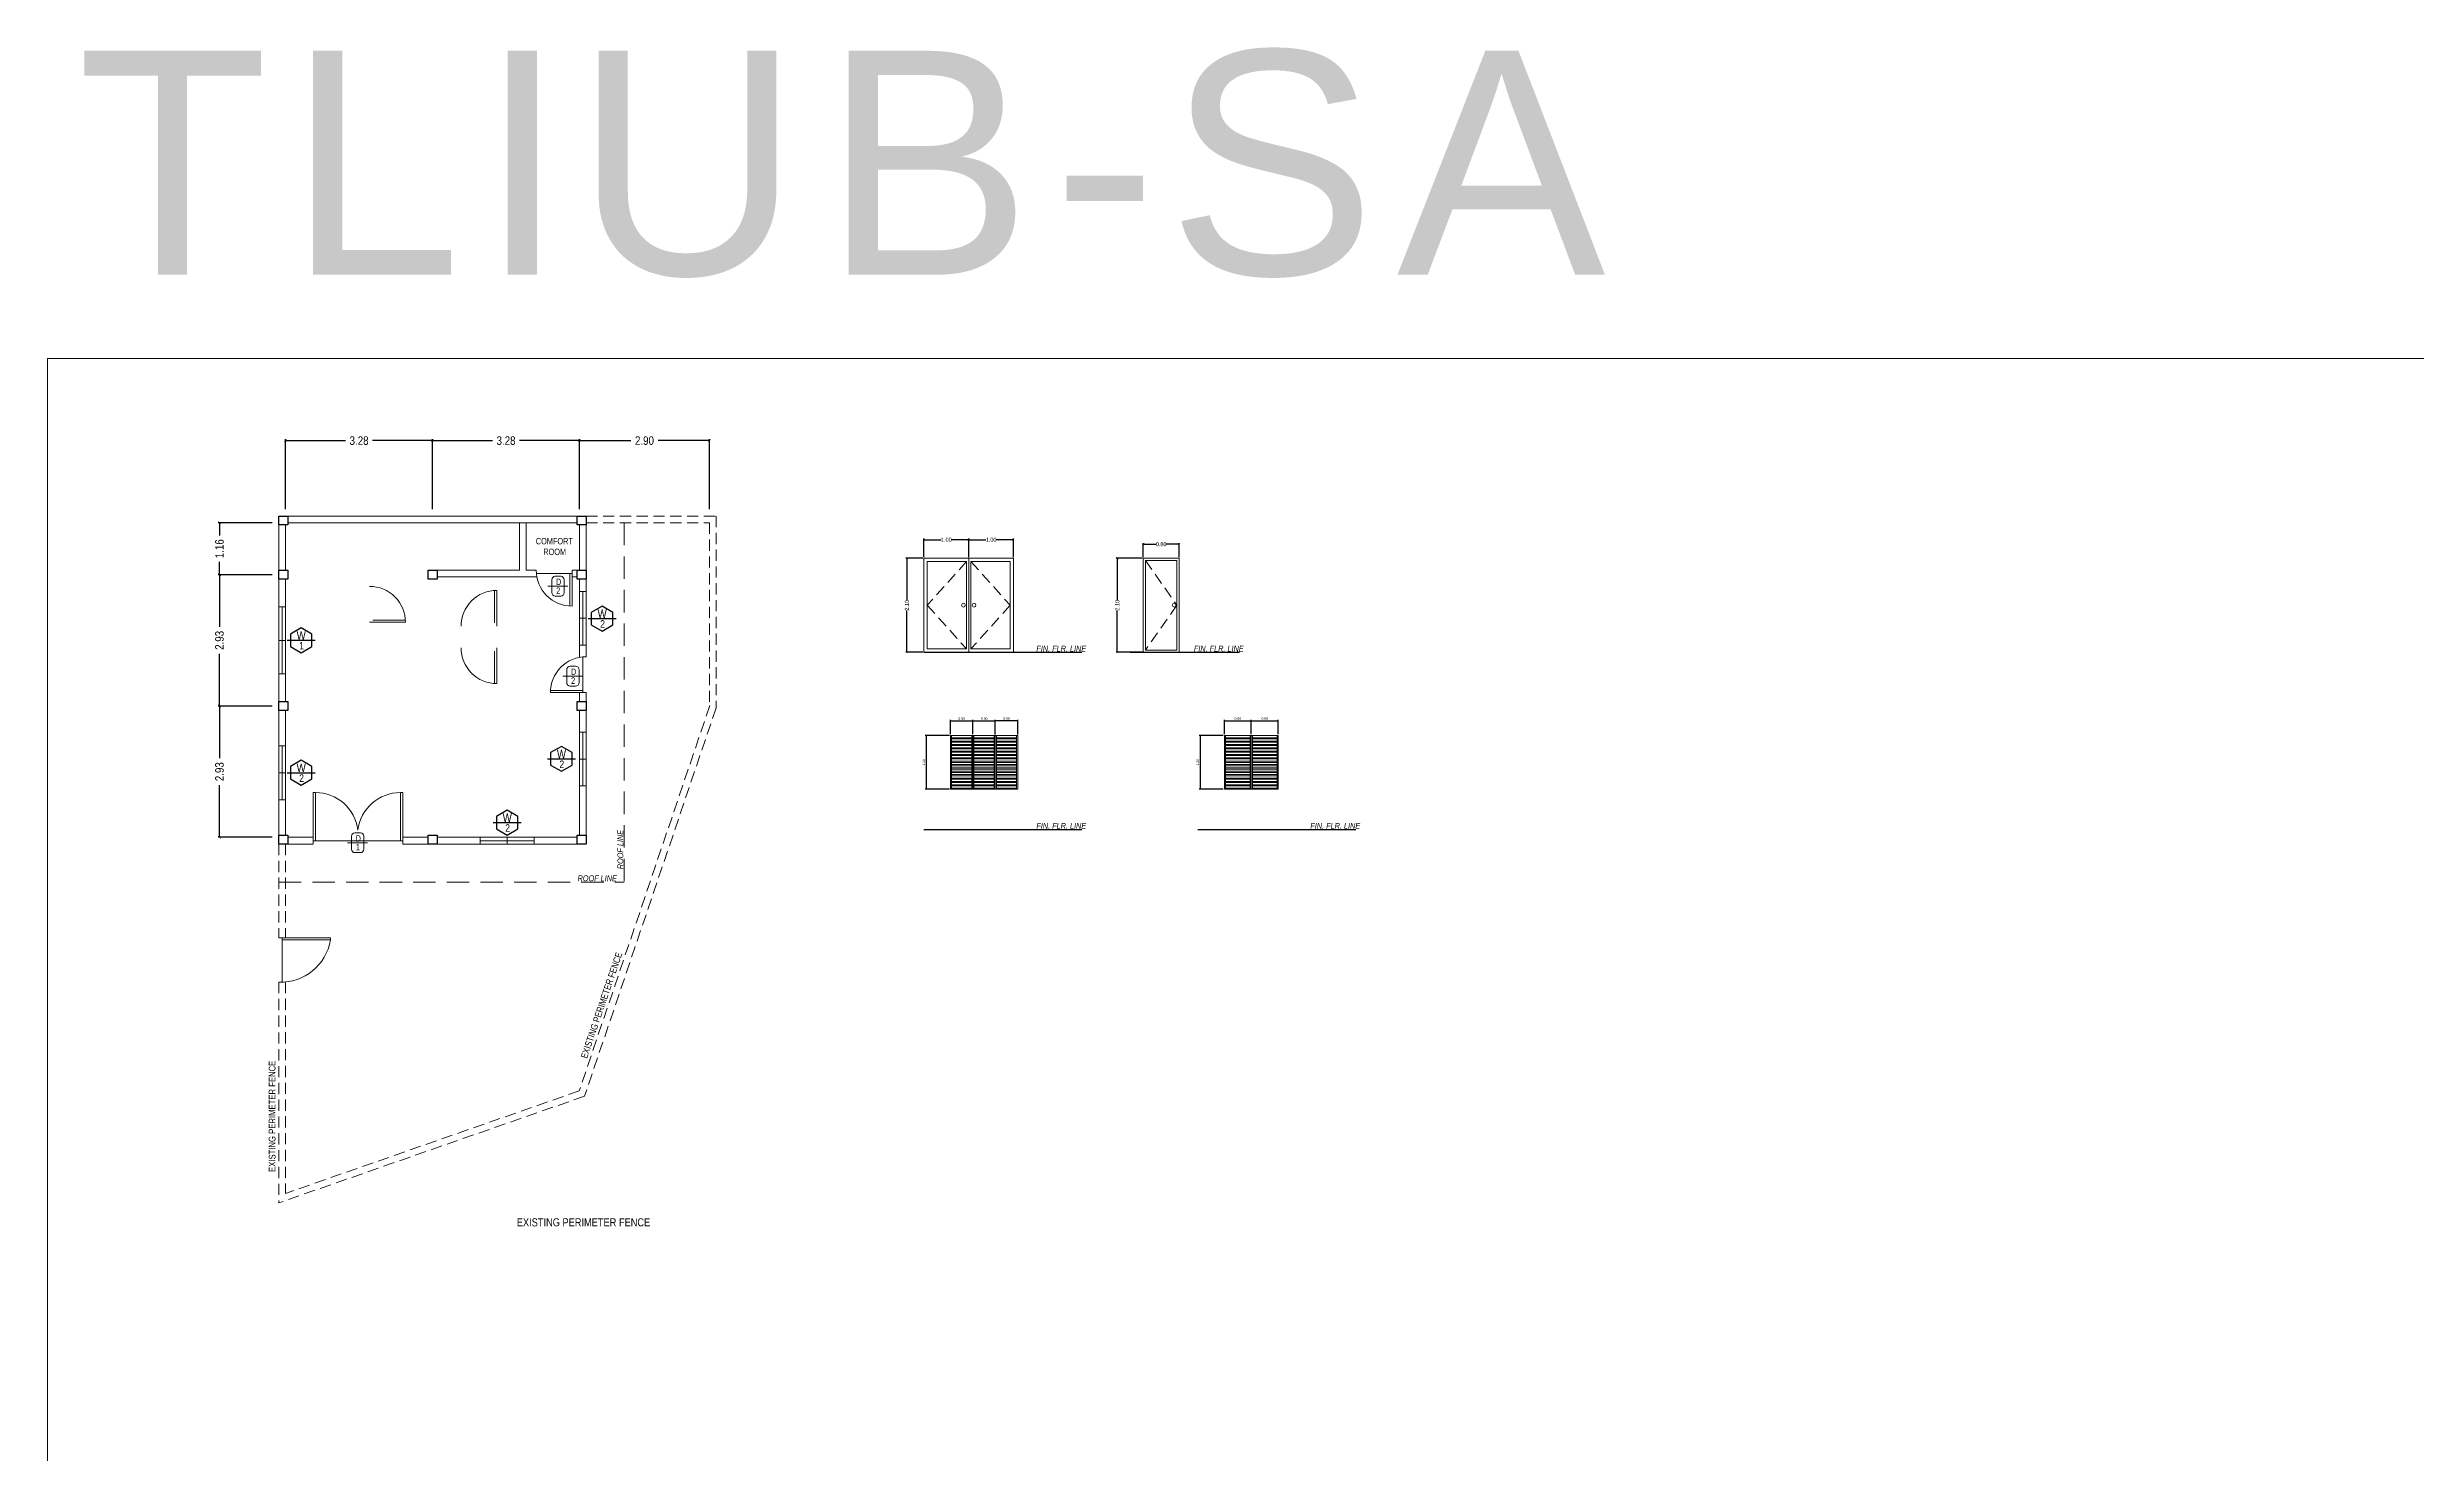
# Model space of a CAD drawing. Header units: metres. Extents: x -460 to 31334, y -1777 to 24987.
# Drawn here: x 118.9 to 171.8, y -552.3 to -520.9 of the extents above; entities that cross this region are included whole.
import ezdxf

# ---------------------------------------------------------------- set-up
doc = ezdxf.new("R2010")
doc.units = ezdxf.units.M
doc.header["$MEASUREMENT"] = 0
doc.linetypes.add('DASHED', pattern=[0.75, 0.5, -0.25])
doc.linetypes.add('DASHED2', pattern=[0.375, 0.25, -0.125])
doc.layers.get('Defpoints').update_dxf_attribs({"color": 2})
for name, color, linetype in [('01 FURNITURE', 8, 'Continuous'), ('Anno_Door Sched', 1, 'Continuous'), ('Anno_Win&Dr Sched', 1, 'Continuous')]:
    doc.layers.add(name, color=color, linetype=linetype)
doc.layers.add('Arch_Door', color=1, linetype='Continuous', lineweight=18)
doc.styles.add('AN100', font='ARIALN.TTF', dxfattribs={"height": 0.25})
doc.styles.add('rs', font='ARIALN.TTF')
doc.styles.get("Standard").update_dxf_attribs({"font": 'arial.ttf'})
doc.dimstyles.new('dsdfddfdfef', dxfattribs={"dimtxt": 0.19, "dimasz": 0.06, "dimexe": 0.03, "dimexo": 0.3, "dimgap": 0.1, "dimtad": 0, "dimzin": 0, "dimdsep": 46, "dimtxsty": 'rs', "dimblk": 'ARCHTICK', "dimcen": 0.025, "dimclrd": 1, "dimclre": 1, "dimclrt": 3, "dimadec": 0, "dimazin": 0, "dimtfac": 1, "dimtofl": 0, "dimtmove": 0, "dimatfit": 3, "dimldrblk": 'ARCHTICK', "dimfxl": 0.1, "dimtolj": 1, "dimtzin": 0, "dimarcsym": 0})
doc.dimstyles.new('FENCE 2', dxfattribs={"dimtxt": 0.055, "dimasz": 0.02, "dimexe": 0.025, "dimexo": 0.025, "dimgap": 0.025, "dimtad": 1, "dimzin": 0, "dimdsep": 46, "dimtxsty": 'rs', "dimblk": 'ARCHTICK', "dimcen": 0.025, "dimclrd": 1, "dimclre": 1, "dimclrt": 3, "dimadec": 0, "dimazin": 0, "dimtfac": 1, "dimtofl": 0, "dimtmove": 0, "dimatfit": 3, "dimldrblk": 'ARCHTICK', "dimfxl": 0.1, "dimtolj": 1, "dimtzin": 0, "dimarcsym": 0})
doc.dimstyles.new('Ra_20', dxfattribs={"dimtxt": 0.09, "dimasz": 0.05, "dimexe": 0.025, "dimexo": 0.025, "dimgap": 0.025, "dimtad": 0, "dimzin": 0, "dimdsep": 46, "dimtxsty": 'rs', "dimblk": 'ARCHTICK', "dimcen": 0.025, "dimclrd": 1, "dimclre": 1, "dimclrt": 3, "dimadec": 0, "dimazin": 0, "dimtfac": 1, "dimtofl": 0, "dimtmove": 0, "dimatfit": 3, "dimldrblk": 'ARCHTICK', "dimfxl": 0.1, "dimtolj": 1, "dimtzin": 0, "dimarcsym": 0})

# ---------------------------------------------------------------- blocks, each defined once
blk = doc.blocks.new('_ArchTick')
at = {"color": 0, "linetype": 'ByBlock', "const_width": 0.15}
blk.add_lwpolyline([(-0.5, -0.5), (0.5, 0.5)], dxfattribs=at)
blk = doc.blocks.new('*D200')
at = {"layer": '01 FURNITURE', "color": 1, "lineweight": -2, "transparency": 16777216}
for p, q in [((123.932, -531.503), (122.727, -531.503)), ((122.757, -531.503), (122.757, -531.788)), ((122.757, -532.663), (122.757, -532.378)), ((123.932, -532.663), (122.727, -532.663))]:
    blk.add_line(p, q, dxfattribs=at)
at = {"layer": 'Defpoints', "color": 0, "lineweight": 9, "transparency": 16777216}
for p in [(124.232, -531.503), (122.757, -532.663), (124.232, -532.663)]:
    blk.add_point(p, dxfattribs=at)
at = {"layer": '01 FURNITURE', "color": 1, "lineweight": -2, "transparency": 16777216, "xscale": 0.06, "yscale": 0.06, "zscale": 0.06}
for p, rotation in [((122.757, -531.503), 90), ((122.757, -532.663), 270)]:
    blk.add_blockref('_ArchTick', p, dxfattribs=dict(at, rotation=rotation))
at = {"layer": '01 FURNITURE', "color": 3, "lineweight": 9, "transparency": 16777216, "insert": (122.757, -532.083), "char_height": 0.19, "attachment_point": 5, "rotation": 90, "style": 'rs'}
blk.add_mtext('\\A1;1.16', dxfattribs=at)
blk = doc.blocks.new('*D201')
at = {"layer": '01 FURNITURE', "color": 1, "lineweight": -2, "transparency": 16777216}
for p, q in [((123.932, -532.663), (122.727, -532.663)), ((122.757, -532.663), (122.757, -533.825)), ((122.757, -535.593), (122.757, -534.432)), ((123.932, -535.593), (122.727, -535.593))]:
    blk.add_line(p, q, dxfattribs=at)
at = {"layer": 'Defpoints', "color": 0, "lineweight": 9, "transparency": 16777216}
for p in [(124.232, -532.663), (122.757, -535.593), (124.232, -535.593)]:
    blk.add_point(p, dxfattribs=at)
at = {"layer": '01 FURNITURE', "color": 1, "lineweight": -2, "transparency": 16777216, "xscale": 0.06, "yscale": 0.06, "zscale": 0.06}
for p, rotation in [((122.757, -532.663), 90), ((122.757, -535.593), 270)]:
    blk.add_blockref('_ArchTick', p, dxfattribs=dict(at, rotation=rotation))
at = {"layer": '01 FURNITURE', "color": 3, "lineweight": 9, "transparency": 16777216, "insert": (122.757, -534.128), "char_height": 0.19, "attachment_point": 5, "rotation": 90, "style": 'rs'}
blk.add_mtext('\\A1;2.93', dxfattribs=at)
blk = doc.blocks.new('*D202')
at = {"layer": '01 FURNITURE', "color": 1, "lineweight": -2, "transparency": 16777216}
for p, q in [((123.932, -535.593), (122.727, -535.593)), ((122.757, -535.593), (122.757, -536.755)), ((122.757, -538.523), (122.757, -537.362)), ((123.932, -538.523), (122.727, -538.523))]:
    blk.add_line(p, q, dxfattribs=at)
at = {"layer": 'Defpoints', "color": 0, "lineweight": 9, "transparency": 16777216}
for p in [(124.232, -535.593), (122.757, -538.523), (124.232, -538.523)]:
    blk.add_point(p, dxfattribs=at)
at = {"layer": '01 FURNITURE', "color": 1, "lineweight": -2, "transparency": 16777216, "xscale": 0.06, "yscale": 0.06, "zscale": 0.06}
for p, rotation in [((122.757, -535.593), 90), ((122.757, -538.523), 270)]:
    blk.add_blockref('_ArchTick', p, dxfattribs=dict(at, rotation=rotation))
at = {"layer": '01 FURNITURE', "color": 3, "lineweight": 9, "transparency": 16777216, "insert": (122.757, -537.058), "char_height": 0.19, "attachment_point": 5, "rotation": 90, "style": 'rs'}
blk.add_mtext('\\A1;2.93', dxfattribs=at)
blk = doc.blocks.new('*D203')
at = {"layer": '01 FURNITURE', "color": 1, "lineweight": -2, "transparency": 16777216}
for p, q in [((124.232, -531.203), (124.232, -529.641)), ((124.232, -529.671), (125.569, -529.671)), ((127.512, -529.671), (126.174, -529.671)), ((127.512, -531.203), (127.512, -529.641))]:
    blk.add_line(p, q, dxfattribs=at)
at = {"layer": 'Defpoints', "color": 0, "lineweight": 9, "transparency": 16777216}
for p in [(127.512, -529.671), (124.232, -531.503), (127.512, -531.503)]:
    blk.add_point(p, dxfattribs=at)
at = {"layer": '01 FURNITURE', "color": 1, "lineweight": -2, "transparency": 16777216, "xscale": 0.06, "yscale": 0.06, "zscale": 0.06, "rotation": 180}
blk.add_blockref('_ArchTick', (124.232, -529.671), dxfattribs=at)
at = {"layer": '01 FURNITURE', "color": 1, "lineweight": -2, "transparency": 16777216, "xscale": 0.06, "yscale": 0.06, "zscale": 0.06}
blk.add_blockref('_ArchTick', (127.512, -529.671), dxfattribs=at)
at = {"layer": '01 FURNITURE', "color": 3, "lineweight": 9, "transparency": 16777216, "insert": (125.872, -529.671), "char_height": 0.19, "attachment_point": 5, "style": 'rs'}
blk.add_mtext('\\A1;3.28', dxfattribs=at)
blk = doc.blocks.new('*D204')
at = {"layer": '01 FURNITURE', "color": 1, "lineweight": -2, "transparency": 16777216}
for p, q in [((127.512, -531.203), (127.512, -529.641)), ((127.512, -529.671), (128.849, -529.671)), ((130.792, -529.671), (129.454, -529.671)), ((130.792, -531.203), (130.792, -529.641))]:
    blk.add_line(p, q, dxfattribs=at)
at = {"layer": 'Defpoints', "color": 0, "lineweight": 9, "transparency": 16777216}
for p in [(127.512, -529.671), (127.512, -531.503), (130.792, -531.503)]:
    blk.add_point(p, dxfattribs=at)
at = {"layer": '01 FURNITURE', "color": 1, "lineweight": -2, "transparency": 16777216, "xscale": 0.06, "yscale": 0.06, "zscale": 0.06, "rotation": 180}
blk.add_blockref('_ArchTick', (127.512, -529.671), dxfattribs=at)
at = {"layer": '01 FURNITURE', "color": 1, "lineweight": -2, "transparency": 16777216, "xscale": 0.06, "yscale": 0.06, "zscale": 0.06}
blk.add_blockref('_ArchTick', (130.792, -529.671), dxfattribs=at)
at = {"layer": '01 FURNITURE', "color": 3, "lineweight": 9, "transparency": 16777216, "insert": (129.152, -529.671), "char_height": 0.19, "attachment_point": 5, "style": 'rs'}
blk.add_mtext('\\A1;3.28', dxfattribs=at)
blk = doc.blocks.new('*D205')
at = {"layer": '01 FURNITURE', "color": 1, "lineweight": -2, "transparency": 16777216}
for p, q in [((130.792, -531.203), (130.792, -529.641)), ((130.792, -529.671), (131.938, -529.671)), ((133.692, -529.671), (132.545, -529.671)), ((133.692, -531.203), (133.692, -529.641))]:
    blk.add_line(p, q, dxfattribs=at)
at = {"layer": 'Defpoints', "color": 0, "lineweight": 9, "transparency": 16777216}
for p in [(133.692, -529.671), (130.792, -531.503), (133.692, -531.503)]:
    blk.add_point(p, dxfattribs=at)
at = {"layer": '01 FURNITURE', "color": 1, "lineweight": -2, "transparency": 16777216, "xscale": 0.06, "yscale": 0.06, "zscale": 0.06, "rotation": 180}
blk.add_blockref('_ArchTick', (130.792, -529.671), dxfattribs=at)
at = {"layer": '01 FURNITURE', "color": 1, "lineweight": -2, "transparency": 16777216, "xscale": 0.06, "yscale": 0.06, "zscale": 0.06}
blk.add_blockref('_ArchTick', (133.692, -529.671), dxfattribs=at)
at = {"layer": '01 FURNITURE', "color": 3, "lineweight": 9, "transparency": 16777216, "insert": (132.242, -529.671), "char_height": 0.19, "attachment_point": 5, "style": 'rs'}
blk.add_mtext('\\A1;2.90', dxfattribs=at)
blk = doc.blocks.new('Door')
at = {"layer": 'Anno_Door Sched', "lineweight": 9, "ltscale": 0.5}
blk.add_line((12.788, 558.385), (12.372, 558.385), dxfattribs=at)
at = {"layer": 'Anno_Door Sched', "lineweight": 9}
blk.add_lwpolyline([(12.524, 558.591), (12.637, 558.591, -0.414214), (12.71, 558.518), (12.71, 558.251, -0.414214), (12.637, 558.178), (12.524, 558.178, -0.414214), (12.451, 558.251), (12.451, 558.518, -0.414214)], format="xyb", close=True, dxfattribs=at)
at = {"layer": 'Anno_Door Sched', "linetype": 'Continuous', "insert": (12.538, 558.542), "char_height": 0.133, "width": 0.06509, "attachment_point": 1, "style": 'AN100'}
blk.add_mtext('D', dxfattribs=at)
blk = doc.blocks.new('*D207')
at = {"layer": '01 FURNITURE', "color": 1, "lineweight": -2, "transparency": 16777216}
for p, q in [((138.479, -532.269), (138.479, -531.857)), ((138.479, -531.882), (138.862, -531.882)), ((139.479, -531.882), (139.097, -531.882)), ((139.479, -532.269), (139.479, -531.857))]:
    blk.add_line(p, q, dxfattribs=at)
at = {"layer": 'Defpoints', "color": 0, "lineweight": 9, "transparency": 16777216}
for p in [(139.479, -531.882), (138.479, -532.294), (139.479, -532.294)]:
    blk.add_point(p, dxfattribs=at)
at = {"layer": '01 FURNITURE', "color": 1, "lineweight": -2, "transparency": 16777216, "xscale": 0.05, "yscale": 0.05, "zscale": 0.05, "rotation": 180}
blk.add_blockref('_ArchTick', (138.479, -531.882), dxfattribs=at)
at = {"layer": '01 FURNITURE', "color": 1, "lineweight": -2, "transparency": 16777216, "xscale": 0.05, "yscale": 0.05, "zscale": 0.05}
blk.add_blockref('_ArchTick', (139.479, -531.882), dxfattribs=at)
at = {"layer": '01 FURNITURE', "color": 3, "lineweight": 9, "transparency": 16777216, "insert": (138.979, -531.882), "char_height": 0.09, "attachment_point": 5, "style": 'rs'}
blk.add_mtext('\\A1;1.00', dxfattribs=at)
blk = doc.blocks.new('*D208')
at = {"layer": '01 FURNITURE', "color": 1, "lineweight": -2, "transparency": 16777216}
for p, q in [((139.479, -532.269), (139.479, -531.857)), ((139.479, -531.882), (139.862, -531.882)), ((140.479, -531.882), (140.097, -531.882)), ((140.479, -532.269), (140.479, -531.857))]:
    blk.add_line(p, q, dxfattribs=at)
at = {"layer": 'Defpoints', "color": 0, "lineweight": 9, "transparency": 16777216}
for p in [(140.479, -531.882), (139.479, -532.294), (140.479, -532.294)]:
    blk.add_point(p, dxfattribs=at)
at = {"layer": '01 FURNITURE', "color": 1, "lineweight": -2, "transparency": 16777216, "xscale": 0.05, "yscale": 0.05, "zscale": 0.05, "rotation": 180}
blk.add_blockref('_ArchTick', (139.479, -531.882), dxfattribs=at)
at = {"layer": '01 FURNITURE', "color": 1, "lineweight": -2, "transparency": 16777216, "xscale": 0.05, "yscale": 0.05, "zscale": 0.05}
blk.add_blockref('_ArchTick', (140.479, -531.882), dxfattribs=at)
at = {"layer": '01 FURNITURE', "color": 3, "lineweight": 9, "transparency": 16777216, "insert": (139.979, -531.882), "char_height": 0.09, "attachment_point": 5, "style": 'rs'}
blk.add_mtext('\\A1;1.00', dxfattribs=at)
blk = doc.blocks.new('*D211')
at = {"layer": '01 FURNITURE', "color": 1, "lineweight": -2, "transparency": 16777216}
for p, q in [((138.454, -532.294), (138.074, -532.294)), ((138.099, -532.294), (138.099, -533.223)), ((138.099, -534.394), (138.099, -533.465)), ((138.454, -534.394), (138.074, -534.394))]:
    blk.add_line(p, q, dxfattribs=at)
at = {"layer": 'Defpoints', "color": 0, "lineweight": 9, "transparency": 16777216}
for p in [(138.479, -532.294), (138.099, -534.394), (138.479, -534.394)]:
    blk.add_point(p, dxfattribs=at)
at = {"layer": '01 FURNITURE', "color": 1, "lineweight": -2, "transparency": 16777216, "xscale": 0.05, "yscale": 0.05, "zscale": 0.05}
for p, rotation in [((138.099, -532.294), 90), ((138.099, -534.394), 270)]:
    blk.add_blockref('_ArchTick', p, dxfattribs=dict(at, rotation=rotation))
at = {"layer": '01 FURNITURE', "color": 3, "lineweight": 9, "transparency": 16777216, "insert": (138.099, -533.344), "char_height": 0.09, "attachment_point": 5, "rotation": 90, "style": 'rs'}
blk.add_mtext('\\A1;2.10', dxfattribs=at)
blk = doc.blocks.new('*D212')
at = {"layer": '01 FURNITURE', "color": 1, "lineweight": -2, "transparency": 16777216}
for p, q in [((143.374, -532.269), (143.374, -531.957)), ((144.174, -532.269), (144.174, -531.957)), ((143.374, -531.982), (143.654, -531.982)), ((144.174, -531.982), (143.895, -531.982))]:
    blk.add_line(p, q, dxfattribs=at)
at = {"layer": 'Defpoints', "color": 0, "lineweight": 9, "transparency": 16777216}
for p in [(143.374, -532.294), (144.174, -531.982), (144.174, -532.294)]:
    blk.add_point(p, dxfattribs=at)
at = {"layer": '01 FURNITURE', "color": 1, "lineweight": -2, "transparency": 16777216, "xscale": 0.05, "yscale": 0.05, "zscale": 0.05, "rotation": 180}
blk.add_blockref('_ArchTick', (143.374, -531.982), dxfattribs=at)
at = {"layer": '01 FURNITURE', "color": 1, "lineweight": -2, "transparency": 16777216, "xscale": 0.05, "yscale": 0.05, "zscale": 0.05}
blk.add_blockref('_ArchTick', (144.174, -531.982), dxfattribs=at)
at = {"layer": '01 FURNITURE', "color": 3, "lineweight": 9, "transparency": 16777216, "insert": (143.774, -531.982), "char_height": 0.09, "attachment_point": 5, "style": 'rs'}
blk.add_mtext('\\A1;0.80', dxfattribs=at)
blk = doc.blocks.new('*D213')
at = {"layer": '01 FURNITURE', "color": 1, "lineweight": -2, "transparency": 16777216}
for p, q in [((143.349, -532.294), (142.77, -532.294)), ((142.795, -532.294), (142.795, -533.223)), ((142.795, -534.394), (142.795, -533.465)), ((143.349, -534.394), (142.77, -534.394))]:
    blk.add_line(p, q, dxfattribs=at)
at = {"layer": 'Defpoints', "color": 0, "lineweight": 9, "transparency": 16777216}
for p in [(143.374, -532.294), (142.795, -534.394), (143.374, -534.394)]:
    blk.add_point(p, dxfattribs=at)
at = {"layer": '01 FURNITURE', "color": 1, "lineweight": -2, "transparency": 16777216, "xscale": 0.05, "yscale": 0.05, "zscale": 0.05}
for p, rotation in [((142.795, -532.294), 90), ((142.795, -534.394), 270)]:
    blk.add_blockref('_ArchTick', p, dxfattribs=dict(at, rotation=rotation))
at = {"layer": '01 FURNITURE', "color": 3, "lineweight": 9, "transparency": 16777216, "insert": (142.795, -533.344), "char_height": 0.09, "attachment_point": 5, "rotation": 90, "style": 'rs'}
blk.add_mtext('\\A1;2.10', dxfattribs=at)
blk = doc.blocks.new('*D214')
at = {"layer": '01 FURNITURE', "color": 1, "lineweight": -2, "transparency": 16777216}
for p, q in [((139.072, -536.224), (139.072, -535.902)), ((139.072, -535.927), (139.572, -535.927)), ((139.572, -536.224), (139.572, -535.902))]:
    blk.add_line(p, q, dxfattribs=at)
at = {"layer": 'Defpoints', "color": 0, "lineweight": 9, "transparency": 16777216}
for p in [(139.572, -535.927), (139.072, -536.249), (139.572, -536.249)]:
    blk.add_point(p, dxfattribs=at)
at = {"layer": '01 FURNITURE', "color": 1, "lineweight": -2, "transparency": 16777216, "xscale": 0.02, "yscale": 0.02, "zscale": 0.02, "rotation": 180}
blk.add_blockref('_ArchTick', (139.072, -535.927), dxfattribs=at)
at = {"layer": '01 FURNITURE', "color": 1, "lineweight": -2, "transparency": 16777216, "xscale": 0.02, "yscale": 0.02, "zscale": 0.02}
blk.add_blockref('_ArchTick', (139.572, -535.927), dxfattribs=at)
at = {"layer": '01 FURNITURE', "color": 3, "lineweight": 9, "transparency": 16777216, "insert": (139.322, -535.874), "char_height": 0.055, "attachment_point": 5, "style": 'rs'}
blk.add_mtext('\\A1;0.50', dxfattribs=at)
blk = doc.blocks.new('*D215')
at = {"layer": '01 FURNITURE', "color": 1, "lineweight": -2, "transparency": 16777216}
for p, q in [((139.572, -536.224), (139.572, -535.902)), ((139.572, -535.927), (140.072, -535.927)), ((140.072, -536.224), (140.072, -535.902))]:
    blk.add_line(p, q, dxfattribs=at)
at = {"layer": 'Defpoints', "color": 0, "lineweight": 9, "transparency": 16777216}
for p in [(140.072, -535.927), (139.572, -536.249), (140.072, -536.249)]:
    blk.add_point(p, dxfattribs=at)
at = {"layer": '01 FURNITURE', "color": 1, "lineweight": -2, "transparency": 16777216, "xscale": 0.02, "yscale": 0.02, "zscale": 0.02, "rotation": 180}
blk.add_blockref('_ArchTick', (139.572, -535.927), dxfattribs=at)
at = {"layer": '01 FURNITURE', "color": 1, "lineweight": -2, "transparency": 16777216, "xscale": 0.02, "yscale": 0.02, "zscale": 0.02}
blk.add_blockref('_ArchTick', (140.072, -535.927), dxfattribs=at)
at = {"layer": '01 FURNITURE', "color": 3, "lineweight": 9, "transparency": 16777216, "insert": (139.822, -535.874), "char_height": 0.055, "attachment_point": 5, "style": 'rs'}
blk.add_mtext('\\A1;0.50', dxfattribs=at)
blk = doc.blocks.new('*D216')
at = {"layer": '01 FURNITURE', "color": 1, "lineweight": -2, "transparency": 16777216}
for p, q in [((140.072, -536.225), (140.072, -535.902)), ((140.572, -535.927), (140.072, -535.927)), ((140.572, -536.225), (140.572, -535.902))]:
    blk.add_line(p, q, dxfattribs=at)
at = {"layer": 'Defpoints', "color": 0, "lineweight": 9, "transparency": 16777216}
for p in [(140.072, -535.927), (140.072, -536.25), (140.572, -536.25)]:
    blk.add_point(p, dxfattribs=at)
at = {"layer": '01 FURNITURE', "color": 1, "lineweight": -2, "transparency": 16777216, "xscale": 0.02, "yscale": 0.02, "zscale": 0.02, "rotation": 180}
blk.add_blockref('_ArchTick', (140.072, -535.927), dxfattribs=at)
at = {"layer": '01 FURNITURE', "color": 1, "lineweight": -2, "transparency": 16777216, "xscale": 0.02, "yscale": 0.02, "zscale": 0.02}
blk.add_blockref('_ArchTick', (140.572, -535.927), dxfattribs=at)
at = {"layer": '01 FURNITURE', "color": 3, "lineweight": 9, "transparency": 16777216, "insert": (140.322, -535.874), "char_height": 0.055, "attachment_point": 5, "style": 'rs'}
blk.add_mtext('\\A1;0.50', dxfattribs=at)
blk = doc.blocks.new('*D217')
at = {"layer": '01 FURNITURE', "color": 1, "lineweight": -2, "transparency": 16777216}
for p, q in [((139.047, -536.249), (138.504, -536.249)), ((138.529, -536.249), (138.529, -537.449)), ((139.047, -537.449), (138.504, -537.449))]:
    blk.add_line(p, q, dxfattribs=at)
at = {"layer": 'Defpoints', "color": 0, "lineweight": 9, "transparency": 16777216}
for p in [(139.072, -536.249), (138.529, -537.449), (139.072, -537.449)]:
    blk.add_point(p, dxfattribs=at)
at = {"layer": '01 FURNITURE', "color": 1, "lineweight": -2, "transparency": 16777216, "xscale": 0.02, "yscale": 0.02, "zscale": 0.02}
for p, rotation in [((138.529, -536.249), 90), ((138.529, -537.449), 270)]:
    blk.add_blockref('_ArchTick', p, dxfattribs=dict(at, rotation=rotation))
at = {"layer": '01 FURNITURE', "color": 3, "lineweight": 9, "transparency": 16777216, "insert": (138.476, -536.849), "char_height": 0.055, "attachment_point": 5, "rotation": 90, "style": 'rs'}
blk.add_mtext('\\A1;1.20', dxfattribs=at)
blk = doc.blocks.new('*D226')
at = {"layer": '01 FURNITURE', "color": 1, "lineweight": -2, "transparency": 16777216}
for p, q in [((145.186, -536.224), (145.186, -535.902)), ((145.186, -535.927), (145.786, -535.927)), ((145.786, -536.224), (145.786, -535.902))]:
    blk.add_line(p, q, dxfattribs=at)
at = {"layer": 'Defpoints', "color": 0, "lineweight": 9, "transparency": 16777216}
for p in [(145.786, -535.927), (145.186, -536.249), (145.786, -536.249)]:
    blk.add_point(p, dxfattribs=at)
at = {"layer": '01 FURNITURE', "color": 1, "lineweight": -2, "transparency": 16777216, "xscale": 0.02, "yscale": 0.02, "zscale": 0.02, "rotation": 180}
blk.add_blockref('_ArchTick', (145.186, -535.927), dxfattribs=at)
at = {"layer": '01 FURNITURE', "color": 1, "lineweight": -2, "transparency": 16777216, "xscale": 0.02, "yscale": 0.02, "zscale": 0.02}
blk.add_blockref('_ArchTick', (145.786, -535.927), dxfattribs=at)
at = {"layer": '01 FURNITURE', "color": 3, "lineweight": 9, "transparency": 16777216, "insert": (145.486, -535.874), "char_height": 0.055, "attachment_point": 5, "style": 'rs'}
blk.add_mtext('\\A1;0.60', dxfattribs=at)
blk = doc.blocks.new('*D227')
at = {"layer": '01 FURNITURE', "color": 1, "lineweight": -2, "transparency": 16777216}
for p, q in [((145.786, -536.224), (145.786, -535.902)), ((145.786, -535.927), (146.386, -535.927)), ((146.386, -536.224), (146.386, -535.902))]:
    blk.add_line(p, q, dxfattribs=at)
at = {"layer": 'Defpoints', "color": 0, "lineweight": 9, "transparency": 16777216}
for p in [(146.386, -535.927), (145.786, -536.249), (146.386, -536.249)]:
    blk.add_point(p, dxfattribs=at)
at = {"layer": '01 FURNITURE', "color": 1, "lineweight": -2, "transparency": 16777216, "xscale": 0.02, "yscale": 0.02, "zscale": 0.02, "rotation": 180}
blk.add_blockref('_ArchTick', (145.786, -535.927), dxfattribs=at)
at = {"layer": '01 FURNITURE', "color": 1, "lineweight": -2, "transparency": 16777216, "xscale": 0.02, "yscale": 0.02, "zscale": 0.02}
blk.add_blockref('_ArchTick', (146.386, -535.927), dxfattribs=at)
at = {"layer": '01 FURNITURE', "color": 3, "lineweight": 9, "transparency": 16777216, "insert": (146.086, -535.874), "char_height": 0.055, "attachment_point": 5, "style": 'rs'}
blk.add_mtext('\\A1;0.60', dxfattribs=at)
blk = doc.blocks.new('*D228')
at = {"layer": '01 FURNITURE', "color": 1, "lineweight": -2, "transparency": 16777216}
for p, q in [((145.161, -536.249), (144.619, -536.249)), ((144.644, -536.249), (144.644, -537.449)), ((145.161, -537.449), (144.619, -537.449))]:
    blk.add_line(p, q, dxfattribs=at)
at = {"layer": 'Defpoints', "color": 0, "lineweight": 9, "transparency": 16777216}
for p in [(145.186, -536.249), (144.644, -537.449), (145.186, -537.449)]:
    blk.add_point(p, dxfattribs=at)
at = {"layer": '01 FURNITURE', "color": 1, "lineweight": -2, "transparency": 16777216, "xscale": 0.02, "yscale": 0.02, "zscale": 0.02}
for p, rotation in [((144.644, -536.249), 90), ((144.644, -537.449), 270)]:
    blk.add_blockref('_ArchTick', p, dxfattribs=dict(at, rotation=rotation))
at = {"layer": '01 FURNITURE', "color": 3, "lineweight": 9, "transparency": 16777216, "insert": (144.591, -536.849), "char_height": 0.055, "attachment_point": 5, "rotation": 90, "style": 'rs'}
blk.add_mtext('\\A1;1.20', dxfattribs=at)

msp = doc.modelspace()

# ---------------------------------------------------------------- hatches: boundary and pattern name
at = {"layer": '01 FURNITURE', "lineweight": 15, "true_color": 0x000000, "transparency": 33554618}
h = msp.add_hatch(dxfattribs=at)
h.set_pattern_fill('ANSI32', color=18, scale=0.2, angle=135)
h.paths.add_polyline_path([(139.54658, -536.24869), (139.09658, -536.24869), (139.09658, -537.44869), (139.54658, -537.44869)])
h.paths.add_polyline_path([(139.59658, -537.44869), (140.04658, -537.44869), (140.04658, -536.24869), (139.59658, -536.24869)])
h.paths.add_polyline_path([(140.09658, -537.44869), (140.54658, -537.44869), (140.54658, -536.24869), (140.09658, -536.24869)])
h = msp.add_hatch(dxfattribs=at)
h.set_pattern_fill('ANSI32', color=18, scale=0.2, angle=135)
h.paths.add_polyline_path([(145.76113, -536.24869), (145.21113, -536.24869), (145.21113, -537.44869), (145.76113, -537.44869)])
h.paths.add_polyline_path([(146.36113, -536.24869), (145.81113, -536.24869), (145.81113, -537.44869), (146.36113, -537.44869)])

# ---------------------------------------------------------------- linework, layer by layer
at = {"layer": '01 FURNITURE', "color": 143, "lineweight": 20, "true_color": 0x7aafdf}
for p, q in [((124.08151, -531.35343), (130.94151, -531.35343)), ((124.08151, -531.35343), (124.08151, -538.67343)), ((130.94151, -531.35343), (130.94151, -534.49343)), ((124.23151, -531.55343), (124.23151, -532.56343)), ((124.28151, -531.50343), (130.74151, -531.50343)), ((124.23151, -532.76343), (124.23151, -535.49343)), ((130.79151, -532.76343), (130.79151, -534.50742)), ((130.79151, -535.29343), (130.79151, -535.49343)), ((130.94151, -535.29343), (130.94151, -538.67343)), ((124.23151, -535.69343), (124.23151, -538.47343)), ((130.79151, -535.69343), (130.79151, -538.47343)), ((124.08151, -538.67343), (124.84651, -538.67343)), ((124.28151, -538.52343), (124.84651, -538.52343)), ((126.84651, -538.52343), (127.41151, -538.52343)), ((126.84651, -538.67343), (130.94151, -538.67343)), ((127.61151, -538.52343), (130.74151, -538.52343))]:
    msp.add_line(p, q, dxfattribs=at)
at = {"layer": '01 FURNITURE', "color": 250, "linetype": 'DASHED2', "lineweight": 20}
for p, q in [((130.94151, -531.35343), (133.84151, -531.35343)), ((133.84151, -531.35343), (133.84151, -535.63304)), ((130.94151, -531.50343), (133.69151, -531.50343)), ((133.69151, -531.50343), (133.69151, -535.60343)), ((124.08151, -538.67343), (124.08151, -540.76441)), ((124.23151, -538.67343), (124.23151, -540.76441)), ((124.08151, -541.75208), (124.08151, -546.67989)), ((124.23151, -541.74864), (124.23151, -546.46871))]:
    msp.add_line(p, q, dxfattribs=at)
at = {"layer": '01 FURNITURE', "color": 143, "lineweight": 9, "true_color": 0x7aafdf}
for p, q in [((129.45375, -531.50343), (129.45375, -532.56343)), ((129.60375, -531.50343), (129.60375, -532.56343)), ((127.61151, -532.56343), (129.45375, -532.56343)), ((127.61151, -532.71343), (129.83885, -532.71343)), ((129.60375, -532.56343), (129.82469, -532.56343)), ((130.62469, -532.56343), (130.74151, -532.56343)), ((130.62469, -532.71343), (130.74151, -532.71343))]:
    msp.add_line(p, q, dxfattribs=at)
at = {"layer": '01 FURNITURE', "color": 250, "lineweight": 20}
msp.add_line((130.79151, -531.55343), (130.79151, -532.56343), dxfattribs=at)
at = {"layer": '01 FURNITURE', "color": 250, "linetype": 'DASHED', "lineweight": 20}
for p in [(131.79151, -531.50343), (124.08151, -539.52343)]:
    msp.add_line(p, (131.79151, -539.52343), dxfattribs=at)
at = {"layer": '01 FURNITURE', "color": 250, "linetype": 'DASHED2', "lineweight": 13}
for p, q in [((139.42941, -532.36914), (138.55441, -533.34414)), ((139.52941, -532.36914), (140.40441, -533.34414)), ((143.4244, -532.34414), (144.1244, -533.34414)), ((138.55441, -533.34414), (139.42941, -534.31914)), ((140.40441, -533.34414), (139.52941, -534.31914)), ((144.1244, -533.34414), (143.4244, -534.34414))]:
    msp.add_line(p, q, dxfattribs=at)
at = {"layer": '01 FURNITURE', "color": 3, "lineweight": 9}
for p, q in [((139.42941, -532.36914), (139.42941, -534.31914)), ((139.52941, -532.36914), (139.52941, -534.31914)), ((143.4244, -532.34414), (144.1244, -532.34414)), ((143.4244, -534.34414), (143.4244, -532.34414)), ((144.1244, -534.34414), (144.1244, -532.34414)), ((143.4244, -534.34414), (144.1244, -534.34414))]:
    msp.add_line(p, q, dxfattribs=at)
at = {"layer": '01 FURNITURE', "color": 4, "lineweight": 20}
for p, q in [((139.47941, -532.29414), (139.47941, -534.39414)), ((143.3744, -534.39414), (143.3744, -532.29414)), ((143.3744, -532.29414), (144.1744, -532.29414)), ((144.1744, -534.39414), (144.1744, -532.29414)), ((139.07158, -536.24869), (140.57158, -536.24869)), ((139.07158, -537.44869), (139.07158, -536.24869)), ((139.57158, -537.44869), (139.57158, -536.24869)), ((140.07158, -537.44869), (140.07158, -536.24869)), ((140.57158, -537.44869), (140.57158, -536.24869)), ((145.18613, -536.24869), (146.38613, -536.24869)), ((145.18613, -537.44869), (145.18613, -536.24869)), ((145.78613, -537.44869), (145.78613, -536.24869)), ((146.38613, -537.44869), (146.38613, -536.24869)), ((139.07158, -537.44869), (140.57158, -537.44869)), ((145.18613, -537.44869), (146.38613, -537.44869))]:
    msp.add_line(p, q, dxfattribs=at)
at = {"layer": '01 FURNITURE', "color": 1, "lineweight": 9}
for p, q in [((128.89776, -533.73927), (128.89776, -533.01577)), ((128.94776, -533.81427), (128.94776, -533.01427)), ((130.57469, -532.63843), (130.57469, -533.36193)), ((130.62469, -532.56343), (130.62469, -533.36343)), ((126.10766, -533.72467), (126.90766, -533.72467)), ((126.18266, -533.67467), (126.90617, -533.67467)), ((124.23151, -534.12843), (124.08151, -534.12843)), ((128.89776, -534.36729), (128.89776, -535.09079)), ((128.94776, -534.29229), (128.94776, -535.09229)), ((130.94151, -535.29343), (130.14151, -535.29343)), ((130.86651, -535.24343), (130.143, -535.24343)), ((124.23151, -537.08343), (124.08151, -537.08343))]:
    msp.add_line(p, q, dxfattribs=at)
at = {"layer": '01 FURNITURE', "color": 250, "lineweight": 9}
for p, q in [((129.82821, -532.63843), (130.62469, -532.63843)), ((130.86651, -534.49685), (130.86651, -535.29343)), ((124.84651, -538.59843), (126.84651, -538.59843)), ((124.15651, -540.76441), (124.15651, -541.76441))]:
    msp.add_line(p, q, dxfattribs=at)
at = {"layer": '01 FURNITURE', "color": 1, "lineweight": 20}
for p, q in [((124.23151, -533.37843), (124.08151, -533.37843)), ((130.79151, -533.03543), (130.94151, -533.03543)), ((130.79151, -533.63543), (130.94151, -533.63543)), ((130.79151, -534.23543), (130.94151, -534.23543)), ((124.23151, -534.87843), (124.08151, -534.87843)), ((130.79151, -536.17573), (130.94151, -536.17573)), ((124.23151, -536.48343), (124.08151, -536.48343)), ((139.09658, -537.44869), (139.09658, -536.24869)), ((139.54658, -537.44869), (139.54658, -536.24869)), ((139.59658, -537.44869), (139.59658, -536.24869)), ((140.04658, -537.44869), (140.04658, -536.24869)), ((140.09658, -537.44869), (140.09658, -536.24869)), ((140.54658, -537.44869), (140.54658, -536.24869)), ((145.21113, -537.44869), (145.21113, -536.24869)), ((145.76113, -537.44869), (145.76113, -536.24869)), ((145.81113, -537.44869), (145.81113, -536.24869)), ((146.36113, -537.44869), (146.36113, -536.24869)), ((130.79151, -536.77573), (130.94151, -536.77573)), ((124.23151, -537.68343), (124.08151, -537.68343)), ((124.84651, -537.52343), (124.84651, -538.67343)), ((124.84651, -537.52343), (124.89651, -537.52343)), ((124.89651, -537.52343), (124.89651, -538.59843)), ((126.79651, -537.52343), (126.84651, -537.52343)), ((126.79651, -537.52343), (126.79651, -538.59843)), ((126.84651, -537.52343), (126.84651, -538.67343)), ((130.79151, -537.37573), (130.94151, -537.37573)), ((128.57651, -538.52343), (128.57651, -538.67343)), ((129.17651, -538.52343), (129.17651, -538.67343)), ((129.77651, -538.52343), (129.77651, -538.67343)), ((125.23151, -540.76441), (124.08151, -540.76441)), ((125.23151, -540.81441), (124.15651, -540.81441)), ((125.23151, -540.76441), (125.23151, -540.81441))]:
    msp.add_line(p, q, dxfattribs=at)
at = {"layer": '01 FURNITURE', "color": 1, "lineweight": 15}
for p, q in [((124.15651, -533.37843), (124.15651, -534.87843)), ((130.86651, -533.03543), (130.86651, -534.23543)), ((130.86651, -536.17573), (130.86651, -537.37573)), ((124.15651, -536.48343), (124.15651, -537.68343)), ((128.57651, -538.59843), (129.77651, -538.59843))]:
    msp.add_line(p, q, dxfattribs=at)
at = {"layer": '01 FURNITURE', "color": 1, "lineweight": 30}
for p, q in [((138.47941, -534.39414), (142.00505, -534.39414)), ((143.0844, -534.39414), (145.52059, -534.39414)), ((138.47941, -538.34869), (142.00505, -538.34869)), ((144.59396, -538.34869), (148.1196, -538.34869))]:
    msp.add_line(p, q, dxfattribs=at)
at = {"layer": '01 FURNITURE', "color": 3, "lineweight": 5}
msp.add_lwpolyline([(118.91558, -527.83706), (366.22777, -527.83706), (366.22777, -602.96018), (118.91558, -602.96018)], close=True, dxfattribs=at)
at = {"layer": '01 FURNITURE', "color": 3, "lineweight": 30}
for points in [[(124.08151, -531.35343), (124.28151, -531.35343), (124.28151, -531.55343), (124.08151, -531.55343)], [(130.74151, -531.35343), (130.94151, -531.35343), (130.94151, -531.55343), (130.74151, -531.55343)], [(124.08151, -532.56343), (124.28151, -532.56343), (124.28151, -532.76343), (124.08151, -532.76343)], [(127.41151, -532.56343), (127.61151, -532.56343), (127.61151, -532.76343), (127.41151, -532.76343)], [(130.74151, -532.56343), (130.94151, -532.56343), (130.94151, -532.76343), (130.74151, -532.76343)], [(124.08151, -535.49343), (124.28151, -535.49343), (124.28151, -535.69343), (124.08151, -535.69343)], [(130.74151, -535.49343), (130.94151, -535.49343), (130.94151, -535.69343), (130.74151, -535.69343)], [(124.08151, -538.47343), (124.28151, -538.47343), (124.28151, -538.67343), (124.08151, -538.67343)], [(127.41151, -538.47343), (127.61151, -538.47343), (127.61151, -538.67343), (127.41151, -538.67343)], [(130.74151, -538.47343), (130.94151, -538.47343), (130.94151, -538.67343), (130.74151, -538.67343)]]:
    msp.add_lwpolyline(points, close=True, dxfattribs=at)
at = {"layer": '01 FURNITURE', "color": 4, "lineweight": 20}
msp.add_lwpolyline([(138.47941, -532.29414), (139.47941, -532.29414), (140.47941, -532.29414), (140.47941, -534.39414), (138.47941, -534.39414)], close=True, dxfattribs=at)
at = {"layer": '01 FURNITURE', "color": 3, "lineweight": 9}
for points in [[(139.42941, -534.31914), (138.55441, -534.31914), (138.55441, -532.36914), (139.42941, -532.36914)], [(139.52941, -532.36914), (140.40441, -532.36914), (140.40441, -534.31914), (139.52941, -534.31914)]]:
    msp.add_lwpolyline(points, dxfattribs=at)
at = {"layer": '01 FURNITURE', "color": 250, "linetype": 'DASHED2', "lineweight": 20}
for points in [[(133.84151, -535.63304), (130.90461, -544.29998), (124.08151, -546.67989)], [(133.69944, -535.5849), (130.78605, -544.18247), (124.23151, -546.46871)]]:
    msp.add_lwpolyline(points, dxfattribs=at)
at = {"layer": '01 FURNITURE', "color": 250, "lineweight": 20}
for centre in [(139.36105, -533.3425), (139.59769, -533.3425), (144.06282, -533.3425)]:
    msp.add_circle(centre, 0.04104, dxfattribs=at)
at = {"layer": '01 FURNITURE', "color": 1, "lineweight": 9}
for centre, start, end in [((126.10878, -533.72355), 359.919759, 90.080241), ((128.94664, -533.81315), 89.919759, 180.080241), ((130.62357, -532.56455), 179.919759, 270.080241), ((128.94664, -534.29341), 179.919759, 270.080241), ((130.94039, -535.29231), 89.919759, 180.080241)]:
    msp.add_arc(centre, 0.79888, start, end, dxfattribs=at)
at = {"layer": '01 FURNITURE', "color": 1, "lineweight": 20}
for centre, radius, start, end in [((124.89651, -538.4807), 0.95727, 7.064589, 90), ((126.79651, -538.4807), 0.95727, 90, 172.935411), ((124.13107, -540.63883), 1.11435, 267.450651, 350.934244)]:
    msp.add_arc(centre, radius, start, end, dxfattribs=at)
at = {"layer": 'Anno_Win&Dr Sched', "color": 1}
for p, q in [((130.98244, -533.64195), (131.60893, -533.64195)), ((124.26524, -534.12619), (124.89173, -534.12619)), ((124.26524, -537.08119), (124.89173, -537.08119)), ((130.0741, -536.77268), (130.70059, -536.77268)), ((128.86409, -538.19439), (129.49058, -538.19439))]:
    msp.add_line(p, q, dxfattribs=at)
for points in [[(131.29569, -533.36455), (131.05545, -533.50325), (131.05545, -533.78065), (131.29569, -533.91934), (131.53592, -533.78065), (131.53592, -533.50325)], [(124.57849, -533.8488), (124.33825, -533.9875), (124.33825, -534.26489), (124.57849, -534.40359), (124.81872, -534.26489), (124.81872, -533.9875)], [(130.38735, -536.49528), (130.14711, -536.63398), (130.14711, -536.91138), (130.38735, -537.05008), (130.62758, -536.91138), (130.62758, -536.63398)], [(124.57849, -536.8038), (124.33825, -536.9425), (124.33825, -537.21989), (124.57849, -537.35859), (124.81872, -537.21989), (124.81872, -536.9425)], [(129.17734, -537.91699), (128.9371, -538.05569), (128.9371, -538.33309), (129.17734, -538.47178), (129.41757, -538.33309), (129.41757, -538.05569)]]:
    msp.add_lwpolyline(points, close=True, dxfattribs=at)

# ---------------------------------------------------------------- block references
at = {"layer": 'Arch_Door', "linetype": 'Continuous', "xscale": 1.071510302942922, "yscale": 1.071510302942922, "zscale": 1.071510302942922}
for p in [(116.83202, -1131.23471), (117.16542, -1133.24185), (112.36039, -1136.95871)]:
    msp.add_blockref('Door', p, dxfattribs=at)

# ---------------------------------------------------------------- texts
at = {"insert": (119.5798, -520.9701), "char_height": 5, "width": 63.9773237, "attachment_point": 1}
msp.add_mtext('{\\T1.1;TLIUB-SA}', dxfattribs=at)
at = {"layer": 'Anno_Win&Dr Sched', "char_height": 0.1883603, "width": 0.2200544, "attachment_point": 1}
for insert in [(131.19593, -533.43906), (124.47873, -533.92331), (130.28759, -536.5698), (124.47873, -536.87831), (129.07758, -537.9915)]:
    msp.add_mtext('{\\fArial Narrow|b0|i0|c0|p34;W}', dxfattribs=dict(at, insert=insert))
at = {"layer": 'Arch_Door', "color": 5, "linetype": 'Continuous', "attachment_point": 1, "style": 'AN100'}
for s, insert, char_height, width in [('\\pi0.15284;COMFORT \\P\\pi0.3189;ROOM ', (129.6646, -531.84244), 0.142868, 1.122143), ('2', (130.27093, -532.94835), 0.14287, 0.0697416), ('2', (131.25303, -533.67881), 0.16743, 0.0817323), ('1', (124.53583, -534.16306), 0.16743, 0.0817323), ('{\\fArial Narrow|b0|i1|c0|p34;\\C256;\\c0;FIN. FLR. LINE}', (140.98872, -534.24703), 0.13, 1.2943808), ('{\\fArial Narrow|b0|i1|c0|p34;\\C256;\\c0;FIN. FLR. LINE}', (144.50426, -534.24703), 0.13, 1.2943808), ('2', (130.60434, -534.95548), 0.14287, 0.0697416), ('2', (124.53583, -537.11806), 0.16743, 0.0817323), ('2', (130.34469, -536.80955), 0.16743, 0.0817323), ('2', (129.13468, -538.23125), 0.16743, 0.0817323), ('{\\fArial Narrow|b0|i1|c0|p34;\\C256;\\c0;FIN. FLR. LINE}', (140.98872, -538.20158), 0.13, 1.2943808), ('{\\fArial Narrow|b0|i1|c0|p34;\\C256;\\c0;FIN. FLR. LINE}', (147.10327, -538.20158), 0.13, 1.2943808), ('1', (125.7993, -538.67234), 0.14287, 0.0697416), ('{\\fArial Narrow|b0|i1|c0|p34;\\C256;\\c0;ROOF LINE }', (130.74856, -539.37197), 0.13, 0.9010191), ('{\\C256;\\c0;EXISTING PERIMETER FENCE }', (129.39225, -547.02453), 0.18, 3.2438088)]:
    msp.add_mtext(s, dxfattribs=dict(at, insert=insert, char_height=char_height, width=width))
for s, insert, char_height, width, rotation in [('{\\fArial Narrow|b0|i1|c0|p34;\\C256;\\c0;ROOF LINE }', (131.63938, -539.23482), 0.13, 0.9010191, 90), ('{\\C256;\\c0;EXISTING PERIMETER FENCE }', (130.81581, -543.42402), 0.15, 3.2438088, 71.382949), ('{\\C256;\\c0;EXISTING PERIMETER FENCE }', (123.85666, -545.99018), 0.15, 3.2438088, 90)]:
    msp.add_mtext(s, dxfattribs=dict(at, insert=insert, char_height=char_height, width=width, rotation=rotation))

# ---------------------------------------------------------------- dimensions: what is measured, and where the dimension line sits
at = {"layer": '01 FURNITURE', "color": 250, "lineweight": 9}
for base, p1, p2, dimstyle, picture, middle in [((127.51151, -529.67098), (124.23151, -531.50343), (127.51151, -531.50343), 'dsdfddfdfef', '*D203', (125.87151, -529.67098)), ((127.51151, -529.67098), (130.79151, -531.50343), (127.51151, -531.50343), 'dsdfddfdfef', '*D204', (129.15151, -529.67098)), ((133.69151, -529.67098), (130.79151, -531.50343), (133.69151, -531.50343), 'dsdfddfdfef', '*D205', (132.24151, -529.67098)), ((139.47941, -531.88189), (138.47941, -532.29414), (139.47941, -532.29414), 'Ra_20', '*D207', (138.97941, -531.88189)), ((140.47941, -531.88189), (139.47941, -532.29414), (140.47941, -532.29414), 'Ra_20', '*D208', (139.97941, -531.88189)), ((144.1744, -531.98201), (143.3744, -532.29414), (144.1744, -532.29414), 'Ra_20', '*D212', (143.7744, -531.98201)), ((139.57158, -535.92679), (139.07158, -536.24869), (139.57158, -536.24869), 'FENCE 2', '*D214', (139.32158, -535.87371)), ((140.07158, -535.92679), (139.57158, -536.24869), (140.07158, -536.24869), 'FENCE 2', '*D215', (139.82158, -535.87371)), ((140.07158, -535.92679), (140.57158, -536.24987), (140.07158, -536.24987), 'FENCE 2', '*D216', (140.32158, -535.87371)), ((145.78613, -535.92679), (145.18613, -536.24869), (145.78613, -536.24869), 'FENCE 2', '*D226', (145.48613, -535.87371)), ((146.38613, -535.92679), (145.78613, -536.24869), (146.38613, -536.24869), 'FENCE 2', '*D227', (146.08613, -535.87371))]:
    dim = msp.add_linear_dim(base=base, p1=p1, p2=p2, dimstyle=dimstyle, dxfattribs=at)
    dim.commit()
    dim.dimension.update_dxf_attribs({"geometry": picture, "text_midpoint": middle})
for base, p1, p2, dimstyle, picture, middle in [((122.75685, -532.66343), (124.23151, -531.50343), (124.23151, -532.66343), 'dsdfddfdfef', '*D200', (122.75685, -532.08343)), ((138.09948, -534.39414), (138.47941, -532.29414), (138.47941, -534.39414), 'Ra_20', '*D211', (138.09948, -533.34414)), ((142.79546, -534.39414), (143.3744, -532.29414), (143.3744, -534.39414), 'Ra_20', '*D213', (142.79546, -533.34414)), ((122.75685, -535.59343), (124.23151, -532.66343), (124.23151, -535.59343), 'dsdfddfdfef', '*D201', (122.75685, -534.12843)), ((122.75685, -538.52343), (124.23151, -535.59343), (124.23151, -538.52343), 'dsdfddfdfef', '*D202', (122.75685, -537.05843))]:
    dim = msp.add_linear_dim(base=base, p1=p1, p2=p2, angle=90, dimstyle=dimstyle, dxfattribs=at)
    dim.commit()
    dim.dimension.update_dxf_attribs({"geometry": picture, "text_midpoint": middle})
for base, p1, p2, picture, middle in [((138.52931, -537.44869), (139.07158, -536.24869), (139.07158, -537.44869), '*D217', (138.52931, -536.84869)), ((144.64385, -537.44869), (145.18613, -536.24869), (145.18613, -537.44869), '*D228', (144.64385, -536.84869))]:
    dim = msp.add_linear_dim(base=base, p1=p1, p2=p2, angle=90, dimstyle='FENCE 2', dxfattribs=at)
    dim.commit()
    dim.dimension.update_dxf_attribs({"geometry": picture, "text_midpoint": middle, "dimtype": 160})

doc.saveas('drawing.dxf')
